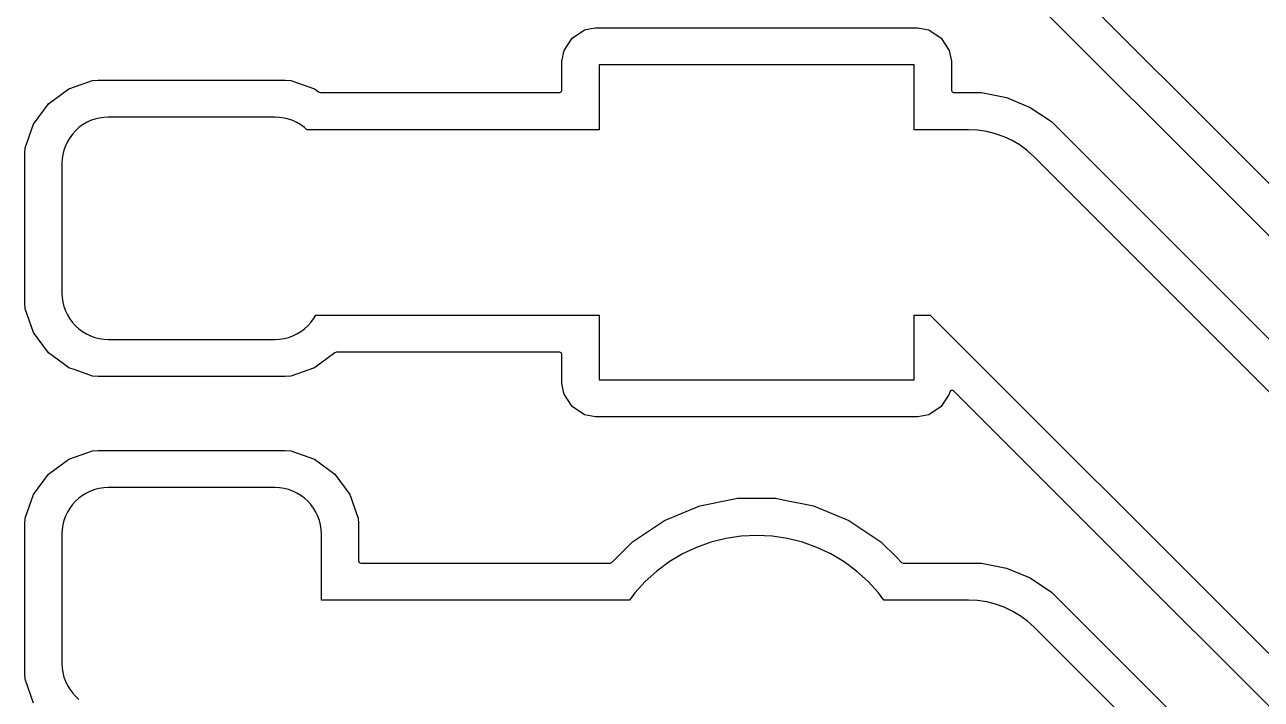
# Model space of a CAD drawing. Header units: metres. Extents: x 44.9 to 117.2, y -105.5 to -49.4.
# Drawn here: x 69.58 to 76.25, y -64.3 to -60.65 of the extents above; entities that cross this region are included whole.
import ezdxf

# ---------------------------------------------------------------- set-up
doc = ezdxf.new("R2010")
doc.units = ezdxf.units.M

msp = doc.modelspace()

# ---------------------------------------------------------------- linework, layer by layer
for points in [[(71.9288, -57.1423), (77.9788, -63.1922)], [(77.7884, -63.285), (71.8492, -57.3459)], [(69.5845, -61.3497), (69.5874, -61.3193), (69.5874, -61.3193), (69.5874, -61.3193), (69.5874, -61.3193), (69.5874, -61.3193), (69.5874, -61.3193), (69.6322, -61.1911), (69.6322, -61.1911), (69.6322, -61.1911), (69.6322, -61.1911), (69.6322, -61.1911), (69.6322, -61.1911), (69.6322, -61.1911), (69.6322, -61.1911), (69.6322, -61.1911), (69.6322, -61.1911), (69.6322, -61.1911), (69.6322, -61.1911), (69.6322, -61.1911), (69.7128, -61.0819), (69.7128, -61.0819), (69.7128, -61.0819), (69.7128, -61.0819), (69.7128, -61.0819), (69.7128, -61.0819), (69.7128, -61.0818), (69.7128, -61.0818), (69.7128, -61.0818), (69.7128, -61.0818), (69.7128, -61.0818), (69.7128, -61.0818), (69.8221, -61.0012), (69.8221, -61.0012), (69.8221, -61.0012), (69.8221, -61.0012), (69.8221, -61.0012), (69.8221, -61.0012), (69.8221, -61.0012), (69.8221, -61.0012), (69.8221, -61.0012), (69.8221, -61.0012), (69.8221, -61.0012), (69.8221, -61.0012), (69.8221, -61.0012), (69.9503, -60.9564), (69.9503, -60.9564), (69.9503, -60.9564), (69.9503, -60.9564), (69.9503, -60.9564), (69.9503, -60.9564), (69.9807, -60.9535), (69.9807, -60.9535), (69.9807, -60.9535), (69.9807, -60.9535), (70.9893, -60.9535), (70.9893, -60.9535), (70.9893, -60.9535), (70.9893, -60.9535), (71.0197, -60.9564), (71.0197, -60.9564), (71.0197, -60.9564), (71.0197, -60.9564), (71.0197, -60.9564), (71.0197, -60.9564), (71.1479, -61.0012), (71.1479, -61.0012), (71.1479, -61.0012), (71.1479, -61.0012), (71.1479, -61.0012), (71.1479, -61.0012), (71.1479, -61.0012), (71.1479, -61.0012), (71.1479, -61.0012), (71.1479, -61.0012), (71.1479, -61.0012), (71.1479, -61.0012), (71.1479, -61.0012), (71.1723, -61.0193), (71.1792, -61.0215), (72.471, -61.0215), (72.4791, -61.0181), (72.4825, -61.01), (72.4825, -60.8523), (72.4825, -60.8523), (72.4825, -60.8523), (72.4825, -60.8523), (72.4825, -60.8523), (72.4825, -60.8523), (72.4941, -60.7938), (72.4941, -60.7938), (72.4941, -60.7938), (72.4941, -60.7938), (72.4941, -60.7938), (72.4941, -60.7938), (72.4941, -60.7938), (72.4941, -60.7938), (72.4941, -60.7938), (72.4941, -60.7938), (72.4941, -60.7938), (72.4941, -60.7938), (72.5384, -60.7274), (72.5384, -60.7274), (72.5384, -60.7274), (72.5384, -60.7274), (72.5384, -60.7274), (72.5384, -60.7274), (72.5384, -60.7274), (72.5384, -60.7274), (72.5384, -60.7274), (72.5384, -60.7274), (72.5384, -60.7274), (72.5384, -60.7274), (72.6048, -60.6831), (72.6048, -60.6831), (72.6048, -60.6831), (72.6048, -60.6831), (72.6048, -60.6831), (72.6048, -60.6831), (72.6048, -60.6831), (72.6048, -60.6831), (72.6048, -60.6831), (72.6048, -60.6831), (72.6048, -60.6831), (72.6048, -60.6831), (72.64, -60.6761), (72.6633, -60.6715), (72.6633, -60.6715), (72.6633, -60.6715), (72.6633, -60.6715), (72.6633, -60.6715), (72.6633, -60.6715), (74.4027, -60.6715), (74.4027, -60.6715), (74.4027, -60.6715), (74.4027, -60.6715), (74.4027, -60.6715), (74.4027, -60.6715), (74.4318, -60.6773), (74.4612, -60.6831), (74.4612, -60.6831), (74.4612, -60.6831), (74.4612, -60.6831), (74.4612, -60.6831), (74.4612, -60.6831), (74.4612, -60.6831), (74.4612, -60.6831), (74.4612, -60.6831), (74.4612, -60.6831), (74.4612, -60.6831), (74.4612, -60.6831), (74.4612, -60.6831), (74.4612, -60.6831), (74.4612, -60.6831), (74.4612, -60.6831), (74.4612, -60.6831), (74.4612, -60.6831), (74.4612, -60.6831), (74.4612, -60.6831), (74.4612, -60.6831), (74.4612, -60.6831), (74.4612, -60.6831), (74.4612, -60.6831), (74.4612, -60.6831), (74.4612, -60.6831), (74.4612, -60.6831), (74.4612, -60.6831), (74.4612, -60.6831), (74.4612, -60.6831), (74.4612, -60.6831), (74.4612, -60.6831), (74.4612, -60.6831), (74.4612, -60.6831), (74.4612, -60.6831), (74.4612, -60.6831), (74.4612, -60.6831), (74.4612, -60.6831), (74.4612, -60.6831), (74.4612, -60.6831), (74.4612, -60.6831), (74.4612, -60.6831), (74.4612, -60.6831), (74.4612, -60.6831), (74.4612, -60.6831), (74.4612, -60.6831), (74.4612, -60.6831), (74.4612, -60.6831), (74.4612, -60.6831), (74.4612, -60.6831), (74.4612, -60.6831), (74.4612, -60.6831), (74.4612, -60.6831), (74.4612, -60.6831), (74.4612, -60.6831), (74.4612, -60.6831), (74.4612, -60.6831), (74.4612, -60.6831), (74.4612, -60.6831), (74.4612, -60.6831), (74.4612, -60.6831), (74.4612, -60.6831), (74.4612, -60.6831), (74.4612, -60.6831), (74.4612, -60.6831), (74.4612, -60.6831), (74.4612, -60.6831), (74.4612, -60.6831), (74.4612, -60.6831), (74.4612, -60.6831), (74.5276, -60.7274), (74.5276, -60.7274), (74.5276, -60.7274), (74.5276, -60.7274), (74.5276, -60.7274), (74.5276, -60.7274), (74.5276, -60.7274), (74.5276, -60.7274), (74.5276, -60.7274), (74.5276, -60.7274), (74.5276, -60.7274), (74.5276, -60.7274), (74.5719, -60.7938), (74.5719, -60.7938), (74.5719, -60.7938), (74.5719, -60.7938), (74.5719, -60.7938), (74.5719, -60.7938), (74.5719, -60.7938), (74.5719, -60.7938), (74.5719, -60.7938), (74.5719, -60.7938), (74.5802, -60.8355), (74.5835, -60.8523), (74.5835, -60.8523), (74.5835, -60.8523), (74.5835, -60.8523), (74.5835, -60.8523), (74.5835, -60.8523), (74.5835, -61.01), (74.5869, -61.0181), (74.595, -61.0215), (74.745, -61.0215), (74.745, -61.0215), (74.745, -61.0215), (74.745, -61.0215), (74.745, -61.0215), (74.745, -61.0215), (74.7988, -61.0322), (74.8803, -61.0484), (74.8803, -61.0484), (74.8803, -61.0484), (74.8803, -61.0484), (74.8803, -61.0484), (74.8803, -61.0484), (74.8803, -61.0484), (74.8803, -61.0484), (74.8803, -61.0484), (74.9741, -61.0873), (75.0078, -61.1012), (75.0078, -61.1012), (75.0078, -61.1012), (75.0078, -61.1012), (75.0078, -61.1012), (75.0078, -61.1012), (75.1225, -61.1779), (75.1225, -61.1779), (75.1225, -61.1779), (75.1225, -61.1779), (75.1225, -61.1779), (75.1225, -61.1779), (75.1225, -61.1779), (75.1225, -61.1779), (77.8787, -63.934)], [(80.4512, -66.7897), (75.0297, -61.3683), (74.9934, -61.3353), (74.9539, -61.3061), (74.9118, -61.2808), (74.8674, -61.2598), (74.8212, -61.2433), (74.8212, -61.2433), (74.7736, -61.2314), (74.725, -61.2242), (74.676, -61.2217), (74.383, -61.2217), (74.383, -61.2217), (74.383, -61.2217), (74.383, -61.2217), (74.383, -61.2217), (74.383, -61.2217), (74.383, -61.2217), (74.383, -61.2217), (74.383, -61.2217), (74.383, -61.2217), (74.383, -61.2217), (74.383, -61.2217), (74.383, -61.2217), (74.383, -61.2217), (74.383, -61.2217), (74.383, -61.2217), (74.383, -61.2217), (74.383, -61.2217), (74.383, -61.2217), (74.383, -61.2217), (74.383, -61.2217), (74.383, -61.2217), (74.383, -61.2217), (74.383, -61.2217), (74.383, -61.2217), (74.383, -61.2217), (74.383, -61.2217), (74.383, -61.2217), (74.383, -61.2217), (74.383, -61.2217), (74.383, -61.2217), (74.383, -61.2217), (74.383, -61.2217), (74.383, -61.2217), (74.383, -60.872), (72.683, -60.872), (72.683, -61.2217), (72.683, -61.2217), (72.683, -61.2217), (72.683, -61.2217), (72.683, -61.2217), (72.683, -61.2217), (72.683, -61.2217), (72.683, -61.2217), (72.683, -61.2217), (72.683, -61.2217), (72.683, -61.2217), (72.683, -61.2217), (72.683, -61.2217), (72.683, -61.2217), (72.683, -61.2217), (72.683, -61.2217), (72.683, -61.2217), (72.683, -61.2217), (72.683, -61.2217), (72.683, -61.2217), (72.683, -61.2217), (72.683, -61.2217), (72.683, -61.2217), (72.683, -61.2217), (72.683, -61.2217), (72.683, -61.2217), (72.683, -61.2217), (72.683, -61.2217), (72.683, -61.2217), (72.683, -61.2217), (72.683, -61.2217), (72.683, -61.2217), (72.683, -61.2217), (72.683, -61.2217), (71.1057, -61.2217), (71.1057, -61.2217), (71.1057, -61.2217), (71.1057, -61.2217), (71.1057, -61.2217), (71.1057, -61.2217), (71.1057, -61.2217), (71.1057, -61.2217), (71.1057, -61.2217), (71.1057, -61.2217), (71.1057, -61.2217), (71.1057, -61.2217), (71.1057, -61.2217), (71.1057, -61.2217), (71.1057, -61.2217), (71.1057, -61.2217), (71.1057, -61.2217), (71.1057, -61.2217), (71.0936, -61.2107), (71.0739, -61.1961), (71.0528, -61.1835), (71.0307, -61.173), (71.0076, -61.1648), (71.0076, -61.1648), (70.9838, -61.1588), (70.9595, -61.1552), (70.935, -61.154), (70.035, -61.154), (70.0105, -61.1552), (69.9862, -61.1588), (69.9624, -61.1648), (69.9393, -61.173), (69.9172, -61.1835), (69.8961, -61.1961), (69.8764, -61.2107), (69.8582, -61.2272), (69.8417, -61.2454), (69.8271, -61.2651), (69.8145, -61.2862), (69.804, -61.3083), (69.7958, -61.3314), (69.7958, -61.3314), (69.7898, -61.3552), (69.7862, -61.3795), (69.785, -61.404), (69.785, -62.104), (69.7862, -62.1285)], [(79.7975, -67.8341), (74.594, -62.6307), (74.5881, -62.6275), (74.5795, -62.6292), (74.5746, -62.6365), (74.5719, -62.6502), (74.5719, -62.6502), (74.5719, -62.6502), (74.5719, -62.6502), (74.5719, -62.6502), (74.5719, -62.6502), (74.5719, -62.6502), (74.5719, -62.6502), (74.5719, -62.6502), (74.5719, -62.6502), (74.5276, -62.7166), (74.5276, -62.7166), (74.5276, -62.7166), (74.5276, -62.7166), (74.5276, -62.7166), (74.5276, -62.7166), (74.5276, -62.7166), (74.5276, -62.7166), (74.5276, -62.7166), (74.5276, -62.7166), (74.4612, -62.7609), (74.4612, -62.7609), (74.4612, -62.7609), (74.4612, -62.7609), (74.4612, -62.7609), (74.4612, -62.7609), (74.4612, -62.7609), (74.4612, -62.7609), (74.4612, -62.7609), (74.4612, -62.7609), (74.4027, -62.7725), (74.4027, -62.7725), (74.4027, -62.7725), (74.4027, -62.7725), (74.4027, -62.7725), (74.4027, -62.7725), (72.6633, -62.7725), (72.6633, -62.7725), (72.6633, -62.7725), (72.6633, -62.7725), (72.6633, -62.7725), (72.6633, -62.7725), (72.6048, -62.7609), (72.6048, -62.7609), (72.6048, -62.7609), (72.6048, -62.7609), (72.6048, -62.7609), (72.6048, -62.7609), (72.6048, -62.7609), (72.6048, -62.7609), (72.6048, -62.7609), (72.6048, -62.7609), (72.5384, -62.7166), (72.5384, -62.7166), (72.5384, -62.7166), (72.5384, -62.7166), (72.5384, -62.7166), (72.5384, -62.7166), (72.5384, -62.7166), (72.5384, -62.7166), (72.5384, -62.7166), (72.5384, -62.7166), (72.5384, -62.7166), (72.5384, -62.7166), (72.4941, -62.6502), (72.4941, -62.6502), (72.4941, -62.6502), (72.4941, -62.6502), (72.4941, -62.6502), (72.4941, -62.6502), (72.4941, -62.6502), (72.4941, -62.6502), (72.4941, -62.6502), (72.4941, -62.6502), (72.4941, -62.6502), (72.4941, -62.6502), (72.4941, -62.6502), (72.4941, -62.6502), (72.4941, -62.6502), (72.4914, -62.6365), (72.4825, -62.5917), (72.4825, -62.5917), (72.4825, -62.5917), (72.4825, -62.5917), (72.4825, -62.5917), (72.4825, -62.5917), (72.4825, -62.434), (72.4791, -62.4259), (72.471, -62.4225), (71.2656, -62.4225), (71.2579, -62.4257), (71.2579, -62.4257), (71.2579, -62.4257), (71.2579, -62.4257), (71.2579, -62.4257), (71.2579, -62.4257), (71.2579, -62.4257), (71.2579, -62.4257), (71.2579, -62.4257), (71.2579, -62.4257), (71.2579, -62.4257), (71.2579, -62.4257), (71.2579, -62.4257), (71.2579, -62.4257), (71.2579, -62.4257), (71.2579, -62.4257), (71.2579, -62.4257), (71.2579, -62.4257), (71.2579, -62.4257), (71.2579, -62.4257), (71.2579, -62.4257), (71.2579, -62.4257), (71.2579, -62.4257), (71.2579, -62.4257), (71.2579, -62.4257), (71.2579, -62.4257), (71.2579, -62.4257), (71.2579, -62.4257), (71.2579, -62.4257), (71.2579, -62.4257), (71.2578, -62.4256), (71.2577, -62.4258), (71.2577, -62.4258), (71.2577, -62.4258), (71.2577, -62.4258), (71.2577, -62.4258), (71.2577, -62.4258), (71.2574, -62.4259), (71.2572, -62.4261), (71.2572, -62.4261), (71.2572, -62.4261), (71.2572, -62.4261), (71.2572, -62.4261), (71.2572, -62.4261), (71.2572, -62.4261), (71.2572, -62.4261), (71.2572, -62.4261), (71.2572, -62.4261), (71.2572, -62.4261), (71.2572, -62.4261), (71.2572, -62.4261), (71.2572, -62.4262), (71.2572, -62.4262), (71.2572, -62.4262), (71.2572, -62.4262), (71.2572, -62.4262), (71.2572, -62.4262), (71.2572, -62.4262), (71.2572, -62.4262), (71.2572, -62.4262), (71.2572, -62.4262), (71.2572, -62.4262), (71.2572, -62.4262), (71.2572, -62.4262), (71.2572, -62.4262), (71.1479, -62.5068), (71.1479, -62.5068), (71.1479, -62.5068), (71.1479, -62.5068), (71.1479, -62.5068), (71.1479, -62.5068), (71.1479, -62.5068), (71.1479, -62.5068), (71.0197, -62.5516), (71.0197, -62.5516), (71.0197, -62.5516), (71.0197, -62.5516), (71.0197, -62.5516), (71.0197, -62.5516), (70.9893, -62.5545), (70.9893, -62.5545), (70.9893, -62.5545), (70.9893, -62.5545), (69.9807, -62.5545), (69.9807, -62.5545), (69.9807, -62.5545), (69.9807, -62.5545), (69.9503, -62.5516), (69.9503, -62.5516), (69.9503, -62.5516), (69.9503, -62.5516), (69.9503, -62.5516), (69.9503, -62.5516), (69.9503, -62.5516), (69.9503, -62.5516), (69.9503, -62.5516), (69.9503, -62.5516), (69.9503, -62.5516), (69.9503, -62.5516), (69.9503, -62.5516), (69.9503, -62.5516), (69.9503, -62.5516), (69.8558, -62.5186), (69.8221, -62.5068), (69.8221, -62.5068), (69.8221, -62.5068), (69.8221, -62.5068), (69.8221, -62.5068), (69.8221, -62.5068), (69.8221, -62.5068), (69.8221, -62.5068), (69.8221, -62.5068), (69.8221, -62.5068), (69.8221, -62.5068), (69.8221, -62.5068), (69.8221, -62.5068), (69.8221, -62.5068), (69.8221, -62.5068), (69.8221, -62.5068), (69.8221, -62.5068), (69.8221, -62.5068), (69.8221, -62.5068), (69.8221, -62.5068), (69.8221, -62.5068), (69.8221, -62.5068), (69.8221, -62.5068), (69.8221, -62.5068), (69.8221, -62.5068), (69.8221, -62.5068), (69.8221, -62.5068), (69.8221, -62.5068), (69.8221, -62.5068), (69.8221, -62.5068), (69.8221, -62.5068), (69.8221, -62.5068), (69.7936, -62.4858), (69.7128, -62.4262), (69.7128, -62.4262), (69.7128, -62.4262), (69.7128, -62.4262), (69.7128, -62.4262), (69.7128, -62.4262), (69.7128, -62.4262), (69.7128, -62.4262), (69.6322, -62.3169), (69.6322, -62.3169), (69.6322, -62.3169), (69.6322, -62.3169), (69.6322, -62.3169), (69.6322, -62.3169), (69.6322, -62.3169), (69.6322, -62.3169), (69.6322, -62.3169), (69.6322, -62.3169), (69.6322, -62.3169), (69.6322, -62.3169), (69.6322, -62.3169), (69.5874, -62.1887), (69.5874, -62.1887), (69.5874, -62.1887), (69.5874, -62.1887), (69.5874, -62.1887), (69.5874, -62.1887), (69.5845, -62.1583), (69.5845, -62.1583), (69.5845, -62.1583), (69.5845, -62.1583), (69.5845, -61.3497), (69.5845, -61.3497), (69.5845, -61.3497), (69.5845, -61.3497)], [(69.7862, -62.1285), (69.7898, -62.1528), (69.7958, -62.1766), (69.804, -62.1997), (69.8145, -62.2218), (69.8271, -62.2429), (69.8417, -62.2626), (69.8582, -62.2808), (69.8764, -62.2973), (69.8961, -62.3119), (69.9172, -62.3245), (69.9393, -62.335), (69.9624, -62.3432), (69.9624, -62.3432), (69.9862, -62.3492), (70.0105, -62.3528), (70.035, -62.354), (70.935, -62.354), (70.9595, -62.3528), (70.9838, -62.3492), (71.0076, -62.3432), (71.0307, -62.335), (71.0528, -62.3245), (71.0739, -62.3119), (71.0936, -62.2973), (71.1118, -62.2808), (71.1283, -62.2626), (71.1429, -62.2429), (71.1552, -62.2223), (71.1552, -62.2223), (71.1552, -62.2223), (71.1552, -62.2223), (71.1552, -62.2223), (71.1552, -62.2223), (71.1552, -62.2223), (71.1552, -62.2223), (71.1552, -62.2223), (71.1552, -62.2223), (71.1552, -62.2223), (71.1552, -62.2223), (71.1552, -62.2223), (71.1552, -62.2223), (71.1552, -62.2223), (71.1552, -62.2223), (71.1552, -62.2223), (71.1552, -62.2223), (71.1552, -62.2223), (71.1552, -62.2223), (71.1552, -62.2223), (71.1552, -62.2223), (71.1552, -62.2223), (71.1552, -62.2223), (72.683, -62.2223), (72.683, -62.2223), (72.683, -62.2223), (72.683, -62.2223), (72.683, -62.2223), (72.683, -62.2223), (72.683, -62.2223), (72.683, -62.2223), (72.683, -62.2223), (72.683, -62.2223), (72.683, -62.2223), (72.683, -62.2223), (72.683, -62.2223), (72.683, -62.2223), (72.683, -62.2223), (72.683, -62.2223), (72.683, -62.2223), (72.683, -62.2223), (72.683, -62.2223), (72.683, -62.2223), (72.683, -62.2223), (72.683, -62.2223), (72.683, -62.2223), (72.683, -62.2223), (72.683, -62.2223), (72.683, -62.2223), (72.683, -62.2223), (72.683, -62.2223), (72.683, -62.2223), (72.683, -62.2223), (72.683, -62.2223), (72.683, -62.2223), (72.683, -62.2223), (72.683, -62.2223), (72.683, -62.572), (74.383, -62.572), (74.383, -62.2223), (74.383, -62.2223), (74.383, -62.2223), (74.383, -62.2223), (74.383, -62.2223), (74.383, -62.2223), (74.383, -62.2223), (74.383, -62.2223), (74.383, -62.2223), (74.383, -62.2223), (74.383, -62.2223), (74.383, -62.2223), (74.383, -62.2223), (74.383, -62.2223), (74.383, -62.2223), (74.383, -62.2223), (74.383, -62.2223), (74.383, -62.2223), (74.383, -62.2223), (74.383, -62.2223), (74.383, -62.2223), (74.383, -62.2223), (74.383, -62.2223), (74.383, -62.2223), (74.383, -62.2223), (74.383, -62.2223), (74.383, -62.2223), (74.383, -62.2223), (74.383, -62.2223), (74.383, -62.2223), (74.383, -62.2223), (74.383, -62.2223), (74.383, -62.2223), (74.383, -62.2223), (74.4688, -62.2223), (74.4688, -62.2223), (74.4688, -62.2223), (74.4688, -62.2223), (74.4688, -62.2223), (74.4688, -62.2223), (74.4688, -62.2223), (74.4688, -62.2223), (74.4688, -62.2223), (74.4688, -62.2223), (74.4688, -62.2223), (74.4688, -62.2223), (74.4688, -62.2223), (74.4688, -62.2223), (74.4688, -62.2223), (74.4688, -62.2223), (74.4688, -62.2223), (74.4688, -62.2223), (79.8903, -67.6437)], [(69.5845, -63.3497), (69.5874, -63.3193), (69.5874, -63.3193), (69.5874, -63.3193), (69.5874, -63.3193), (69.5874, -63.3193), (69.5874, -63.3193), (69.6322, -63.1911), (69.6322, -63.1911), (69.6322, -63.1911), (69.6322, -63.1911), (69.6322, -63.1911), (69.6322, -63.1911), (69.6322, -63.1911), (69.6322, -63.1911), (69.6322, -63.1911), (69.6322, -63.1911), (69.6322, -63.1911), (69.6322, -63.1911), (69.6322, -63.1911), (69.7128, -63.0819), (69.7128, -63.0819), (69.7128, -63.0819), (69.7128, -63.0819), (69.7128, -63.0819), (69.7128, -63.0819), (69.7128, -63.0819), (69.7128, -63.0819), (69.7128, -63.0819), (69.7128, -63.0819), (69.7128, -63.0819), (69.7128, -63.0819), (69.8221, -63.0012), (69.8221, -63.0012), (69.8221, -63.0012), (69.8221, -63.0012), (69.8221, -63.0012), (69.8221, -63.0012), (69.8221, -63.0012), (69.8221, -63.0012), (69.8221, -63.0012), (69.8221, -63.0012), (69.8221, -63.0012), (69.8221, -63.0012), (69.8221, -63.0012), (69.9503, -62.9564), (69.9503, -62.9564), (69.9503, -62.9564), (69.9503, -62.9564), (69.9503, -62.9564), (69.9503, -62.9564), (69.9807, -62.9535), (69.9807, -62.9535), (69.9807, -62.9535), (69.9807, -62.9535), (70.9893, -62.9535), (70.9893, -62.9535), (70.9893, -62.9535), (70.9893, -62.9535), (71.0197, -62.9564), (71.0197, -62.9564), (71.0197, -62.9564), (71.0197, -62.9564), (71.0197, -62.9564), (71.0197, -62.9564), (71.1479, -63.0012), (71.1479, -63.0012), (71.1479, -63.0012), (71.1479, -63.0012), (71.1479, -63.0012), (71.1479, -63.0012), (71.1479, -63.0012), (71.1479, -63.0012), (71.1479, -63.0012), (71.1479, -63.0012), (71.1479, -63.0012), (71.1479, -63.0012), (71.1479, -63.0012), (71.1814, -63.026), (71.2572, -63.0819), (71.2572, -63.0819), (71.2572, -63.0819), (71.2572, -63.0819), (71.2572, -63.0819), (71.2572, -63.0819), (71.2572, -63.0819), (71.2572, -63.0819), (71.3378, -63.1911), (71.3378, -63.1911), (71.3378, -63.1911), (71.3378, -63.1911), (71.3378, -63.1911), (71.3378, -63.1911), (71.3378, -63.1911), (71.3378, -63.1911), (71.3449, -63.2115), (71.3707, -63.285), (71.3826, -63.3193), (71.3826, -63.3193), (71.3826, -63.3193), (71.3826, -63.3193), (71.3826, -63.3193), (71.3826, -63.3193), (71.3855, -63.3497), (71.3855, -63.3497), (71.3855, -63.3497), (71.3855, -63.3497), (71.3855, -63.55), (71.3889, -63.5581), (71.397, -63.5615), (72.7431, -63.5615), (72.7512, -63.5581), (72.8633, -63.446), (72.8633, -63.446), (72.8633, -63.446), (72.8633, -63.446), (72.8633, -63.446), (72.8633, -63.446), (73.0354, -63.3311), (73.0354, -63.3311), (73.0354, -63.3311), (73.0354, -63.3311), (73.0354, -63.3311), (73.0354, -63.3311), (73.2266, -63.2519), (73.2266, -63.2519), (73.2266, -63.2519), (73.2266, -63.2519), (73.2266, -63.2519), (73.2266, -63.2519), (73.2266, -63.2519), (73.2266, -63.2519), (73.396, -63.2182), (73.4295, -63.2115), (73.4295, -63.2115), (73.4295, -63.2115), (73.4295, -63.2115), (73.4295, -63.2115), (73.4295, -63.2115), (73.6365, -63.2115), (73.6365, -63.2115), (73.6365, -63.2115), (73.6365, -63.2115), (73.6365, -63.2115), (73.6365, -63.2115), (73.6766, -63.2195), (73.8394, -63.2519), (73.8394, -63.2519), (73.8394, -63.2519), (73.8394, -63.2519), (73.8394, -63.2519), (73.8394, -63.2519), (73.8394, -63.2519), (73.8394, -63.2519), (74.0306, -63.3311), (74.0306, -63.3311), (74.0306, -63.3311), (74.0306, -63.3311), (74.0306, -63.3311), (74.0306, -63.3311), (74.2027, -63.446), (74.2027, -63.446), (74.2027, -63.446), (74.2027, -63.446), (74.2027, -63.446), (74.2027, -63.446), (74.2027, -63.446), (74.2027, -63.446), (74.2867, -63.5301), (74.3148, -63.5581), (74.3229, -63.5615), (74.745, -63.5615), (74.745, -63.5615), (74.745, -63.5615), (74.745, -63.5615), (74.745, -63.5615), (74.745, -63.5615), (74.7988, -63.5722), (74.8803, -63.5884), (74.8803, -63.5884), (74.8803, -63.5884), (74.8803, -63.5884), (74.8803, -63.5884), (74.8803, -63.5884), (75.0078, -63.6412), (75.0078, -63.6412), (75.0078, -63.6412), (75.0078, -63.6412), (75.0078, -63.6412), (75.0078, -63.6412), (75.1225, -63.7179), (75.1225, -63.7179), (75.1225, -63.7179), (75.1225, -63.7179), (75.1225, -63.7179), (75.1225, -63.7179), (75.1225, -63.7179), (75.1225, -63.7179), (77.8761, -66.4714)], [(80.4512, -69.3297), (75.0297, -63.9083), (74.9934, -63.8753), (74.9539, -63.8461), (74.9118, -63.8208), (74.8674, -63.7998), (74.8212, -63.7833), (74.8212, -63.7833), (74.7736, -63.7714), (74.725, -63.7642), (74.676, -63.7617), (74.219, -63.7617), (74.219, -63.7617), (74.219, -63.7617), (74.219, -63.7617), (74.219, -63.7617), (74.219, -63.7617), (74.219, -63.7617), (74.219, -63.7617), (74.219, -63.7617), (74.219, -63.7617), (74.219, -63.7617), (74.219, -63.7617), (74.219, -63.7617), (74.219, -63.7617), (74.219, -63.7617), (74.219, -63.7617), (74.219, -63.7617), (74.219, -63.7617), (74.219, -63.7617), (74.219, -63.7617), (74.219, -63.7617), (74.219, -63.7617), (74.1901, -63.7228), (74.134, -63.661), (74.0722, -63.6049), (74.0052, -63.5553), (73.9337, -63.5124), (73.8583, -63.4767), (73.7797, -63.4486), (73.7797, -63.4486), (73.6988, -63.4283), (73.6163, -63.4161), (73.533, -63.412), (73.4497, -63.4161), (73.3672, -63.4283), (73.2863, -63.4486), (73.2077, -63.4767), (73.1323, -63.5124), (73.0608, -63.5553), (72.9938, -63.6049), (72.932, -63.661), (72.8759, -63.7228), (72.847, -63.7617), (72.847, -63.7617), (72.847, -63.7617), (72.847, -63.7617), (72.847, -63.7617), (72.847, -63.7617), (72.847, -63.7617), (72.847, -63.7617), (72.847, -63.7617), (72.847, -63.7617), (72.847, -63.7617), (72.847, -63.7617), (72.847, -63.7617), (72.847, -63.7617), (72.847, -63.7617), (72.847, -63.7617), (72.847, -63.7617), (72.847, -63.7617), (72.847, -63.7617), (72.847, -63.7617), (72.847, -63.7617), (72.847, -63.7617), (71.185, -63.7617), (71.185, -63.7617), (71.185, -63.7617), (71.185, -63.7617), (71.185, -63.7617), (71.185, -63.7617), (71.185, -63.7617), (71.185, -63.7617), (71.185, -63.7617), (71.185, -63.7617), (71.185, -63.7617), (71.185, -63.7617), (71.185, -63.7617), (71.185, -63.7617), (71.185, -63.7617), (71.185, -63.7617), (71.185, -63.7617), (71.185, -63.7617), (71.185, -63.7617), (71.185, -63.7617), (71.185, -63.7617), (71.185, -63.7617), (71.185, -63.7617), (71.185, -63.7617), (71.185, -63.7617), (71.185, -63.7617), (71.185, -63.7617), (71.185, -63.7617), (71.185, -63.7617), (71.185, -63.7617), (71.185, -63.7617), (71.185, -63.7617), (71.185, -63.7617), (71.185, -63.7617), (71.185, -63.404), (71.1838, -63.3795), (71.1802, -63.3552), (71.1742, -63.3314), (71.166, -63.3083), (71.1555, -63.2862), (71.1429, -63.2651), (71.1283, -63.2454), (71.1118, -63.2272), (71.0936, -63.2107), (71.0739, -63.1961), (71.0528, -63.1835), (71.0307, -63.173), (71.0076, -63.1648), (71.0076, -63.1648), (70.9838, -63.1588), (70.9595, -63.1552), (70.935, -63.154), (70.035, -63.154), (70.0105, -63.1552), (69.9862, -63.1588), (69.9624, -63.1648), (69.9393, -63.173), (69.9172, -63.1835), (69.8961, -63.1961), (69.8764, -63.2107), (69.8582, -63.2272), (69.8417, -63.2454), (69.8271, -63.2651), (69.8145, -63.2862), (69.804, -63.3083), (69.7958, -63.3314), (69.7958, -63.3314), (69.7898, -63.3552), (69.7862, -63.3795), (69.785, -63.404), (69.785, -64.104), (69.7862, -64.1285), (69.7898, -64.1528), (69.7958, -64.1766), (69.804, -64.1997), (69.8145, -64.2218), (69.8271, -64.2429), (69.8417, -64.2626), (69.8582, -64.2808), (69.8764, -64.2973)], [(69.6322, -64.3169), (69.5874, -64.1887), (69.5874, -64.1887), (69.5874, -64.1887), (69.5874, -64.1887), (69.5874, -64.1887), (69.5874, -64.1887), (69.5845, -64.1583), (69.5845, -64.1583), (69.5845, -64.1583), (69.5845, -64.1583), (69.5845, -63.3497), (69.5845, -63.3497), (69.5845, -63.3497), (69.5845, -63.3497)]]:
    msp.add_lwpolyline(points)

doc.saveas('drawing.dxf')
